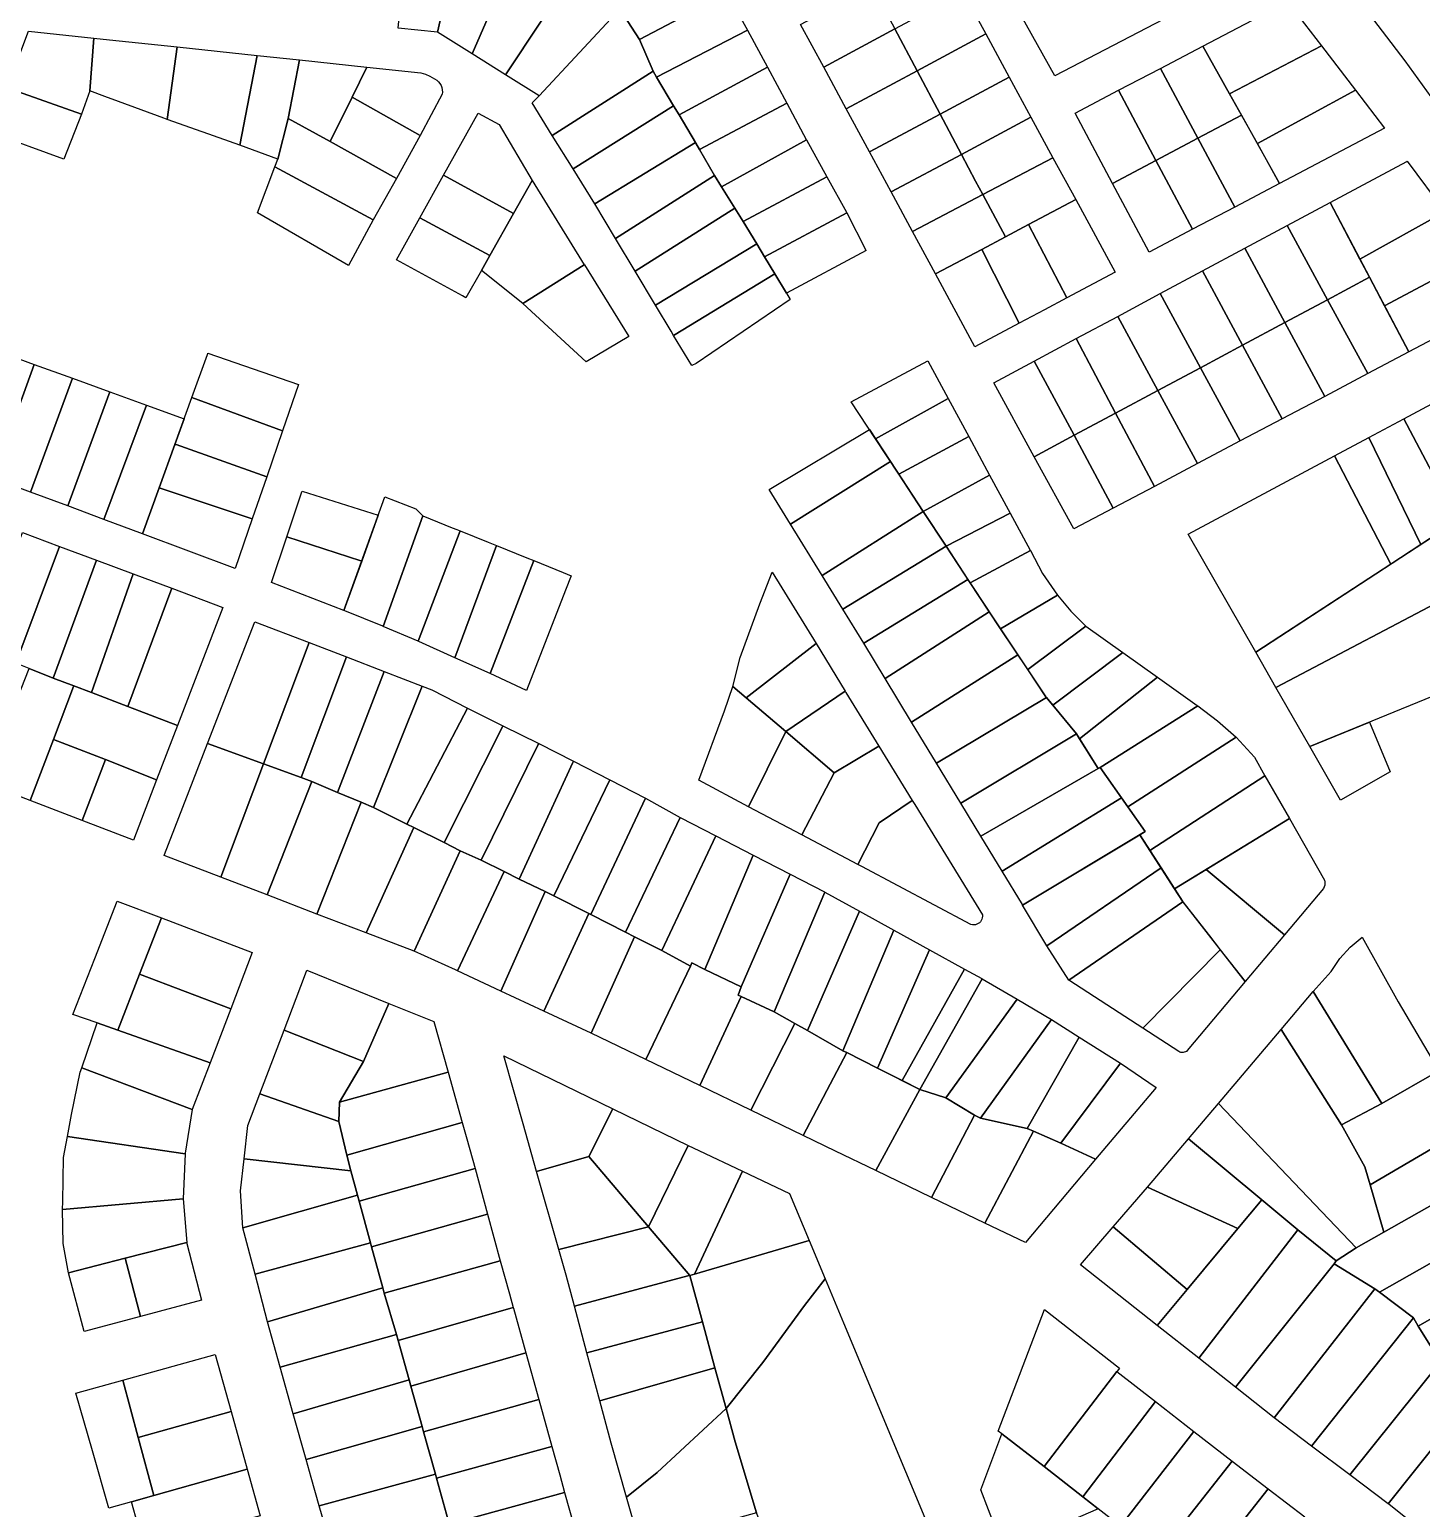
# Model space of a CAD drawing. Header units: millimetres. Extents: x 522658 to 553925, y 7796479 to 7820139.
# Drawn here: x 542445.3 to 542794.7, y 7802610.1 to 7802981.4 of the extents above; entities that cross this region are included whole.
import ezdxf

# ---------------------------------------------------------------- set-up
doc = ezdxf.new("R2010")
doc.units = ezdxf.units.MM
doc.layers.add('ZONA RESIDENCIAL 2 (ZR_2)', color=2, linetype='Continuous')

msp = doc.modelspace()

# ---------------------------------------------------------------- linework, layer by layer
at = {"layer": 'ZONA RESIDENCIAL 2 (ZR_2)'}
for points in [[(542847.17, 7802997.06), (542799.27, 7802961.56), (542790.58, 7802973.55), (542761.03, 7803012.28), (542761.33, 7803014.22), (542811.91, 7803044.44), (542847.17, 7802997.06)], [(542702.67, 7802969.77), (542682.47, 7803005.93), (542729.38, 7803031.14), (542755.15, 7802997.14), (542702.67, 7802969.77)], [(542537.79, 7802981.74), (542541, 7803014.66), (542543.35, 7803014.2), (542551.7, 7803012.57), (542554.67, 7803011.99), (542554.79, 7803011.94), (542547.67, 7802980.79), (542537.79, 7802981.74)], [(542547.67, 7802980.79), (542554.79, 7803011.94), (542557.91, 7803010.63), (542565.51, 7803007.44), (542569.62, 7803005.71), (542556.33, 7802975.34), (542547.67, 7802980.79)], [(542573.08, 7803003.73), (542576.51, 7803001.69), (542579.77, 7802999.39), (542582.61, 7802997.06), (542564.71, 7802970.07), (542556.33, 7802975.34), (542569.62, 7803005.71), (542573.08, 7803003.73)], [(542593.05, 7802987.02), (542615.08, 7803000.27), (542615.2, 7803000.07), (542620.41, 7802990.58), (542598.39, 7802978.97), (542593.45, 7802986.54), (542593.05, 7802987.02)], [(542564.71, 7802970.07), (542582.61, 7802997.06), (542586.21, 7802993.98), (542593.05, 7802987.02), (542593.45, 7802986.54), (542573.15, 7802964.76), (542564.71, 7802970.07)], [(542598.39, 7802978.97), (542620.42, 7802990.56), (542625.53, 7802981.24), (542602.65, 7802969.48), (542601.78, 7802970.99), (542598.39, 7802978.97)], [(542662.5, 7802981.6), (542644.62, 7802971.99), (542638.83, 7802982.69), (542656.81, 7802992.33), (542662.5, 7802981.6)], [(542662.5, 7802981.6), (542679.6, 7802990.78), (542685.29, 7802980.31), (542668.08, 7802971.08), (542662.5, 7802981.6)], [(542573.15, 7802964.76), (542593.45, 7802986.54), (542598.39, 7802978.97), (542601.78, 7802970.99), (542576.47, 7802954.86), (542571.41, 7802963.01), (542573.15, 7802964.76)], [(542769.58, 7802977.34), (542746.52, 7802965.29), (542739.84, 7802977.28), (542761.08, 7802988.42), (542769.58, 7802977.34)], [(542461.41, 7802979.28), (542460.37, 7802966.04), (542458.33, 7802960.2), (542439.66, 7802966.82), (542444.96, 7802981.03), (542461.41, 7802979.28)], [(542460.37, 7802966.04), (542461.41, 7802979.28), (542465.32, 7802978.87), (542482.35, 7802977.06), (542479.76, 7802958.87), (542478.98, 7802959.15), (542467.6, 7802963.4), (542464.18, 7802964.65), (542460.37, 7802966.04)], [(542630.49, 7802972.01), (542608.32, 7802960), (542606.95, 7802962.29), (542602.65, 7802969.48), (542625.53, 7802981.24), (542630.49, 7802972.01)], [(542644.62, 7802971.99), (542662.5, 7802981.6), (542668.08, 7802971.08), (542650.28, 7802961.53), (542644.62, 7802971.99)], [(542668.08, 7802971.08), (542685.29, 7802980.31), (542691.18, 7802969.47), (542673.85, 7802960.2), (542668.08, 7802971.08)], [(542502.39, 7802974.93), (542498.01, 7802952.39), (542488.82, 7802955.65), (542488.6, 7802955.73), (542479.76, 7802958.87), (542482.35, 7802977.06), (542502.39, 7802974.93)], [(542749.49, 7802959.96), (542738.56, 7802954.16), (542729.17, 7802971.68), (542739.84, 7802977.28), (542746.52, 7802965.29), (542749.49, 7802959.96)], [(542778.09, 7802966.24), (542753.49, 7802952.78), (542746.52, 7802965.29), (542769.58, 7802977.34), (542778.09, 7802966.24)], [(542512.99, 7802973.8), (542510.16, 7802959.09), (542507.55, 7802948.92), (542498.01, 7802952.39), (542502.39, 7802974.93), (542512.99, 7802973.8)], [(542520.73, 7802953.28), (542510.16, 7802959.09), (542512.99, 7802973.8), (542529.92, 7802972), (542526.22, 7802964.46), (542520.73, 7802953.28)], [(542543.45, 7802970.56), (542544.64, 7802970.26), (542545.77, 7802969.76), (542547.54, 7802968.71), (542547.95, 7802968.32), (542548.29, 7802967.87), (542548.56, 7802967.38), (542548.75, 7802966.85), (542548.87, 7802966.3), (542548.9, 7802965.74), (542548.84, 7802965.18), (542543.29, 7802954.82), (542526.22, 7802964.46), (542529.92, 7802972), (542543.45, 7802970.56)], [(542635.36, 7802962.95), (542613.45, 7802951.34), (542612.55, 7802952.93), (542612.47, 7802953.06), (542608.32, 7802960), (542630.49, 7802972.01), (542635.36, 7802962.95)], [(542738.56, 7802954.16), (542728.03, 7802948.57), (542718.66, 7802966.17), (542729.17, 7802971.68), (542738.56, 7802954.16)], [(542576.47, 7802954.86), (542601.78, 7802970.99), (542602.65, 7802969.48), (542606.95, 7802962.29), (542581.69, 7802946.45), (542576.47, 7802954.86)], [(542650.28, 7802961.53), (542668.08, 7802971.08), (542673.85, 7802960.2), (542656.13, 7802950.71), (542650.28, 7802961.53)], [(542673.85, 7802960.2), (542691.18, 7802969.47), (542696.66, 7802959.39), (542679.22, 7802950.08), (542673.85, 7802960.2)], [(542458.33, 7802960.2), (542453.9, 7802948.91), (542435.47, 7802955.56), (542439.66, 7802966.82), (542458.33, 7802960.2)], [(542543.29, 7802954.82), (542537.39, 7802943.99), (542520.73, 7802953.28), (542526.22, 7802964.46), (542543.29, 7802954.82)], [(542728.03, 7802948.57), (542717.14, 7802942.79), (542707.72, 7802960.44), (542718.66, 7802966.17), (542728.03, 7802948.57)], [(542753.49, 7802952.78), (542778.09, 7802966.24), (542785.42, 7802956.67), (542759.06, 7802942.78), (542753.49, 7802952.78)], [(542581.69, 7802946.45), (542606.95, 7802962.29), (542608.32, 7802960), (542612.47, 7802953.06), (542587.13, 7802937.67), (542581.69, 7802946.45)], [(542640.33, 7802953.71), (542618.93, 7802941.98), (542617.18, 7802944.79), (542613.45, 7802951.34), (542635.36, 7802962.95), (542640.26, 7802953.83), (542640.33, 7802953.71)], [(542531.54, 7802933.64), (542506.83, 7802947), (542507.55, 7802948.92), (542510.16, 7802959.09), (542520.73, 7802953.28), (542537.39, 7802943.99), (542531.54, 7802933.64)], [(542566.75, 7802935.22), (542549.2, 7802944.83), (542557.89, 7802960.43), (542563.13, 7802957.58), (542571.46, 7802943.54), (542566.75, 7802935.22)], [(542656.13, 7802950.71), (542673.85, 7802960.2), (542679.22, 7802950.08), (542661.57, 7802940.66), (542656.13, 7802950.71)], [(542679.22, 7802950.08), (542696.66, 7802959.39), (542702.17, 7802949.24), (542684.57, 7802940.02), (542682.77, 7802943.38), (542679.22, 7802950.08)], [(542738.56, 7802954.16), (542749.49, 7802959.96), (542759.06, 7802942.78), (542747.83, 7802936.87), (542738.56, 7802954.16)], [(542587.13, 7802937.67), (542612.47, 7802953.06), (542612.55, 7802952.93), (542613.45, 7802951.34), (542617.18, 7802944.79), (542592.32, 7802929.01), (542587.13, 7802937.67)], [(542645.44, 7802944.44), (542624.38, 7802933.21), (542622.27, 7802936.61), (542618.93, 7802941.98), (542640.33, 7802953.71), (542645.44, 7802944.44)], [(542747.83, 7802936.87), (542737.23, 7802931.29), (542728.03, 7802948.57), (542738.56, 7802954.16), (542747.83, 7802936.87)], [(542661.57, 7802940.66), (542679.22, 7802950.08), (542682.77, 7802943.38), (542684.57, 7802940.02), (542666.92, 7802930.76), (542661.57, 7802940.66)], [(542525.3, 7802922.17), (542502.51, 7802935.41), (542506.83, 7802947), (542531.54, 7802933.64), (542525.3, 7802922.17)], [(542696.06, 7802932.48), (542690.26, 7802929.4), (542684.57, 7802940.02), (542702.17, 7802949.24), (542707.88, 7802938.74), (542696.06, 7802932.48)], [(542737.23, 7802931.29), (542726.34, 7802925.55), (542717.14, 7802942.79), (542728.03, 7802948.57), (542737.23, 7802931.29)], [(542800.54, 7802935.64), (542779.25, 7802923.77), (542771.77, 7802938), (542791, 7802948.31), (542791.08, 7802948.35), (542800.54, 7802935.64)], [(542566.75, 7802935.22), (542560.83, 7802924.74), (542543.25, 7802934.15), (542549.2, 7802944.83), (542566.75, 7802935.22)], [(542560.83, 7802924.74), (542566.75, 7802935.22), (542571.46, 7802943.54), (542584.52, 7802922.39), (542569.13, 7802912.67), (542558.7, 7802920.97), (542560.83, 7802924.74)], [(542592.32, 7802929.01), (542617.18, 7802944.79), (542618.93, 7802941.98), (542622.27, 7802936.61), (542597.28, 7802920.74), (542592.32, 7802929.01)], [(542650.4, 7802935.42), (542629.8, 7802924.36), (542627.83, 7802927.66), (542624.38, 7802933.21), (542645.44, 7802944.44), (542650.32, 7802935.57), (542650.4, 7802935.42)], [(542684.28, 7802926.23), (542672.69, 7802920.09), (542666.92, 7802930.76), (542684.57, 7802940.02), (542690.26, 7802929.4), (542684.28, 7802926.23)], [(542705.68, 7802914.07), (542696.06, 7802932.48), (542707.88, 7802938.74), (542717.8, 7802920.49), (542705.68, 7802914.07)], [(542597.28, 7802920.74), (542622.27, 7802936.61), (542624.38, 7802933.21), (542627.83, 7802927.66), (542602.4, 7802912.19), (542597.28, 7802920.74)], [(542655.24, 7802925.99), (542635.25, 7802915.21), (542632.35, 7802920.08), (542629.8, 7802924.36), (542650.4, 7802935.42), (542655.21, 7802926.05), (542655.24, 7802925.99)], [(542771.09, 7802913.59), (542760.95, 7802932.2), (542771.77, 7802938), (542781.64, 7802919.23), (542771.09, 7802913.59)], [(542808.8, 7802924.54), (542785.41, 7802912.07), (542781.64, 7802919.23), (542779.25, 7802923.77), (542800.54, 7802935.64), (542808.8, 7802924.54)], [(542553.95, 7802914.54), (542537.37, 7802923.6), (542543.25, 7802934.15), (542560.83, 7802924.74), (542558.7, 7802920.97), (542554.8, 7802914.08), (542553.95, 7802914.54)], [(542690.26, 7802929.4), (542696.06, 7802932.48), (542705.68, 7802914.07), (542700.07, 7802911.09), (542693.66, 7802907.69), (542684.28, 7802926.23), (542690.26, 7802929.4)], [(542760.4, 7802907.87), (542750.34, 7802926.52), (542760.95, 7802932.2), (542771.09, 7802913.59), (542760.4, 7802907.87)], [(542632.35, 7802920.08), (542606.95, 7802904.62), (542606.31, 7802905.68), (542602.4, 7802912.19), (542627.83, 7802927.66), (542629.8, 7802924.36), (542632.35, 7802920.08)], [(542672.69, 7802920.09), (542684.28, 7802926.23), (542693.66, 7802907.69), (542682.57, 7802901.81), (542672.69, 7802920.09)], [(542749.79, 7802902.19), (542739.75, 7802920.84), (542750.34, 7802926.52), (542760.4, 7802907.87), (542749.79, 7802902.19)], [(542816.76, 7802913.86), (542791.49, 7802900.5), (542785.41, 7802912.07), (542808.8, 7802924.54), (542816.76, 7802913.86)], [(542569.13, 7802912.67), (542584.52, 7802922.39), (542584.56, 7802922.33), (542595.68, 7802904.34), (542585.01, 7802898), (542569.13, 7802912.67)], [(542606.95, 7802904.62), (542632.35, 7802920.08), (542635.25, 7802915.21), (542636.17, 7802913.67), (542612.58, 7802897.58), (542611.49, 7802897.05), (542606.95, 7802904.62)], [(542739.2, 7802896.53), (542729.08, 7802915.12), (542739.75, 7802920.84), (542749.79, 7802902.19), (542739.2, 7802896.53)], [(542781.19, 7802895.05), (542771.09, 7802913.59), (542781.64, 7802919.23), (542791.49, 7802900.5), (542781.19, 7802895.05)], [(542728.51, 7802890.81), (542718.44, 7802909.42), (542729.08, 7802915.12), (542739.2, 7802896.53), (542728.51, 7802890.81)], [(542770.39, 7802889.34), (542760.4, 7802907.87), (542771.09, 7802913.59), (542781.19, 7802895.05), (542770.39, 7802889.34)], [(542717.91, 7802885.14), (542708.01, 7802903.83), (542718.44, 7802909.42), (542728.51, 7802890.81), (542717.91, 7802885.14)], [(542759.74, 7802883.71), (542749.79, 7802902.19), (542760.4, 7802907.87), (542770.39, 7802889.34), (542759.74, 7802883.71)], [(542707.47, 7802879.56), (542697.47, 7802898.18), (542708.01, 7802903.83), (542717.91, 7802885.14), (542707.47, 7802879.56)], [(542749.21, 7802878.14), (542739.2, 7802896.53), (542749.79, 7802902.19), (542759.74, 7802883.71), (542749.21, 7802878.14)], [(542446.43, 7802897.37), (542436.04, 7802868.82), (542426.92, 7802872.22), (542431.04, 7802883.81), (542434.94, 7802894.8), (542437.06, 7802900.77), (542446.43, 7802897.37)], [(542456, 7802893.89), (542445.45, 7802865.31), (542436.04, 7802868.82), (542446.43, 7802897.37), (542456, 7802893.89)], [(542512.75, 7802892.31), (542508.75, 7802880.67), (542485.97, 7802889.01), (542489.89, 7802899.88), (542490.04, 7802900.16), (542512.75, 7802892.31)], [(542651.51, 7802888), (542670.79, 7802898.22), (542675.87, 7802888.82), (542657.63, 7802878.68), (542651.51, 7802888)], [(542707.47, 7802879.56), (542697.45, 7802874.19), (542687.31, 7802892.73), (542697.47, 7802898.18), (542707.47, 7802879.56)], [(542465.4, 7802890.48), (542454.84, 7802861.82), (542445.45, 7802865.31), (542456, 7802893.89), (542465.4, 7802890.48)], [(542738.45, 7802872.45), (542728.51, 7802890.81), (542739.2, 7802896.53), (542749.21, 7802878.14), (542738.45, 7802872.45)], [(542474.58, 7802887.15), (542463.88, 7802858.45), (542454.84, 7802861.82), (542465.4, 7802890.48), (542474.58, 7802887.15)], [(542727.65, 7802866.74), (542717.91, 7802885.14), (542728.51, 7802890.81), (542738.45, 7802872.45), (542727.65, 7802866.74)], [(542820.59, 7802869.13), (542803.76, 7802858.17), (542790.28, 7802883.71), (542807.92, 7802893.14), (542820.59, 7802869.13)], [(542484.06, 7802883.71), (542481.73, 7802877.27), (542477.8, 7802866.37), (542473.63, 7802854.82), (542463.88, 7802858.45), (542474.58, 7802887.15), (542484.06, 7802883.71)], [(542508.75, 7802880.67), (542504.79, 7802869.11), (542482.03, 7802877.22), (542481.73, 7802877.27), (542485.97, 7802889.01), (542508.75, 7802880.67)], [(542657.63, 7802878.68), (542675.87, 7802888.82), (542681.06, 7802879.22), (542663.48, 7802869.77), (542657.63, 7802878.68)], [(542717.3, 7802861.27), (542707.47, 7802879.56), (542717.91, 7802885.14), (542727.65, 7802866.74), (542717.3, 7802861.27)], [(542794.56, 7802852.18), (542781.45, 7802878.99), (542790.28, 7802883.71), (542803.76, 7802858.17), (542794.56, 7802852.18)], [(542630.93, 7802865.93), (542656.08, 7802881.04), (542661.39, 7802872.96), (542636.29, 7802857.23), (542630.93, 7802865.93)], [(542663.48, 7802869.77), (542681.06, 7802879.22), (542686.28, 7802869.57), (542669.6, 7802860.46), (542663.48, 7802869.77)], [(542717.3, 7802861.27), (542707.38, 7802856.04), (542697.45, 7802874.19), (542707.47, 7802879.56), (542717.3, 7802861.27)], [(542794.56, 7802852.18), (542786.98, 7802847.24), (542772.84, 7802874.39), (542781.45, 7802878.99), (542794.56, 7802852.18)], [(542504.79, 7802869.11), (542501.18, 7802858.62), (542477.8, 7802866.37), (542481.73, 7802877.27), (542482.03, 7802877.22), (542504.79, 7802869.11)], [(542636.29, 7802857.23), (542661.39, 7802872.96), (542669.6, 7802860.46), (542644.24, 7802844.34), (542636.29, 7802857.23)], [(542770.15, 7802836.27), (542753.07, 7802825.14), (542736.13, 7802854.77), (542772.84, 7802874.39), (542786.98, 7802847.24), (542770.15, 7802836.27)], [(542669.6, 7802860.46), (542686.28, 7802869.57), (542691.46, 7802860), (542675.36, 7802851.69), (542669.6, 7802860.46)], [(542501.18, 7802858.62), (542496.9, 7802846.16), (542473.63, 7802854.82), (542477.8, 7802866.37), (542501.18, 7802858.62)], [(542532.8, 7802859.55), (542528.64, 7802847.96), (542528.42, 7802848.03), (542509.84, 7802854.09), (542513.64, 7802865.36), (542513.7, 7802865.55), (542532.8, 7802859.55)], [(542524.18, 7802835.54), (542534.43, 7802864.1), (542542.23, 7802861.12), (542543.99, 7802859.32), (542533.99, 7802831.59), (542533.92, 7802831.62), (542524.39, 7802835.46), (542524.18, 7802835.54)], [(542644.24, 7802844.34), (542669.6, 7802860.46), (542675.36, 7802851.69), (542649.44, 7802835.89), (542644.24, 7802844.34)], [(542551.35, 7802856.35), (542552.48, 7802855.9), (542553.35, 7802855.55), (542542.78, 7802827.86), (542533.99, 7802831.59), (542543.99, 7802859.32), (542551.35, 7802856.35)], [(542675.36, 7802851.69), (542691.46, 7802860), (542696.46, 7802850.76), (542696.52, 7802850.62), (542681.36, 7802842.56), (542675.36, 7802851.69)], [(542452.74, 7802851.67), (542441.85, 7802822.36), (542433.98, 7802825.53), (542432.48, 7802826.06), (542432.5, 7802826.12), (542443.45, 7802855.14), (542452.74, 7802851.67)], [(542528.64, 7802847.96), (542524.18, 7802835.54), (542505.98, 7802842.63), (542509.84, 7802854.09), (542528.42, 7802848.03), (542528.64, 7802847.96)], [(542542.78, 7802827.86), (542553.35, 7802855.55), (542560.41, 7802852.71), (542562.48, 7802851.87), (542552.01, 7802823.72), (542542.96, 7802827.78), (542542.78, 7802827.86)], [(542804.54, 7802840.66), (542758.14, 7802816.27), (542753.07, 7802825.14), (542797.49, 7802854.08), (542804.54, 7802840.66)], [(542451.15, 7802818.62), (542445.15, 7802821.03), (542441.85, 7802822.36), (542452.74, 7802851.67), (542462.04, 7802848.21), (542451.15, 7802818.62)], [(542571.81, 7802848.11), (542560.92, 7802819.72), (542552.01, 7802823.72), (542562.48, 7802851.87), (542570.11, 7802848.8), (542571.81, 7802848.11)], [(542680.81, 7802843.39), (542654.71, 7802827.35), (542649.44, 7802835.89), (542675.36, 7802851.69), (542680.81, 7802843.39)], [(542681.36, 7802842.56), (542696.52, 7802850.62), (542699.59, 7802844.84), (542703.28, 7802839.43), (542689, 7802831), (542686.04, 7802835.44), (542681.36, 7802842.56)], [(542460.79, 7802814.95), (542456.36, 7802816.64), (542451.15, 7802818.62), (542462.04, 7802848.21), (542471.3, 7802844.75), (542460.79, 7802814.95)], [(542560.92, 7802819.72), (542571.81, 7802848.11), (542579.19, 7802845.14), (542581.21, 7802844.32), (542579.8, 7802840.68), (542570.02, 7802815.46), (542560.92, 7802819.72)], [(542469.96, 7802811.45), (542460.79, 7802814.95), (542471.3, 7802844.75), (542480.94, 7802841.16), (542469.96, 7802811.45)], [(542642.69, 7802827.27), (542625.17, 7802813.66), (542621.85, 7802816.46), (542623.65, 7802823.76), (542628.55, 7802837.29), (542631.66, 7802845.24), (542642.69, 7802827.27)], [(542686.17, 7802835.25), (542660.07, 7802818.52), (542654.71, 7802827.35), (542680.81, 7802843.39), (542686.04, 7802835.44), (542686.17, 7802835.25)], [(542482.38, 7802806.72), (542469.96, 7802811.45), (542480.94, 7802841.16), (542493.79, 7802836.37), (542482.38, 7802806.72)], [(542689, 7802831), (542703.28, 7802839.43), (542706.64, 7802835.42), (542710.33, 7802831.71), (542710.39, 7802831.66), (542695.86, 7802820.73), (542689, 7802831)], [(542758.14, 7802816.27), (542804.54, 7802840.66), (542814.82, 7802821.12), (542766.63, 7802801.42), (542758.14, 7802816.27)], [(542693.39, 7802824.44), (542666.7, 7802807.58), (542660.07, 7802818.52), (542686.17, 7802835.25), (542693.39, 7802824.44)], [(542515.43, 7802827.51), (542503.95, 7802797.07), (542489.94, 7802802.19), (542501.77, 7802832.73), (542515.43, 7802827.51)], [(542695.86, 7802820.73), (542710.39, 7802831.66), (542719.69, 7802825.04), (542702.13, 7802811.83), (542700.4, 7802813.94), (542695.86, 7802820.73)], [(542503.95, 7802797.07), (542515.43, 7802827.51), (542524.83, 7802823.92), (542513.41, 7802793.61), (542503.95, 7802797.07)], [(542625.17, 7802813.66), (542642.69, 7802827.27), (542650.04, 7802815.29), (542635.12, 7802805.18), (542625.17, 7802813.66)], [(542534.3, 7802820.26), (542522.53, 7802789.91), (542516.11, 7802792.62), (542513.41, 7802793.61), (542524.83, 7802823.92), (542534.3, 7802820.26)], [(542700.58, 7802813.72), (542672.96, 7802797.25), (542666.7, 7802807.58), (542693.39, 7802824.44), (542700.4, 7802813.94), (542700.58, 7802813.72)], [(542702.13, 7802811.83), (542719.69, 7802825.04), (542728.38, 7802818.85), (542708.83, 7802803.38), (542708.07, 7802804.61), (542702.13, 7802811.83)], [(542445.37, 7802787.84), (542433.76, 7802792.28), (542445.15, 7802821.03), (542451.15, 7802818.62), (542456.36, 7802816.64), (542456.32, 7802816.53), (542451.25, 7802803.23), (542445.37, 7802787.84)], [(542522.53, 7802789.91), (542534.3, 7802820.26), (542543.83, 7802816.58), (542531.62, 7802786.08), (542528.48, 7802787.47), (542522.53, 7802789.91)], [(542477.11, 7802793.03), (542464.34, 7802798.15), (542451.25, 7802803.23), (542456.32, 7802816.53), (542456.36, 7802816.64), (542460.79, 7802814.95), (542469.96, 7802811.45), (542482.38, 7802806.72), (542477.11, 7802793.03)], [(542555.16, 7802811.08), (542540, 7802781.91), (542531.62, 7802786.08), (542543.83, 7802816.58), (542546.27, 7802815.65), (542555.16, 7802811.08)], [(542635.12, 7802805.18), (542625.78, 7802786.31), (542613.28, 7802792.94), (542619.69, 7802810.42), (542621.85, 7802816.46), (542625.17, 7802813.66), (542635.12, 7802805.18)], [(542708.83, 7802803.38), (542728.38, 7802818.85), (542738.34, 7802811.76), (542738.55, 7802811.62), (542714, 7802796.18), (542713.49, 7802795.89), (542708.83, 7802803.38)], [(542635.12, 7802805.18), (542650.04, 7802815.29), (542650.21, 7802815.01), (542658.46, 7802801.55), (542647.26, 7802794.84), (542635.12, 7802805.18)], [(542708.05, 7802804.63), (542679.03, 7802787.24), (542672.96, 7802797.25), (542700.58, 7802813.72), (542708.05, 7802804.63)], [(542564.04, 7802806.51), (542549.33, 7802777.36), (542541.69, 7802781.08), (542540, 7802781.91), (542555.18, 7802811.07), (542564.1, 7802806.64), (542564.04, 7802806.51)], [(542748.13, 7802803.75), (542720.98, 7802786.26), (542714, 7802796.18), (542738.55, 7802811.62), (542743.52, 7802807.9), (542748.13, 7802803.75)], [(542572.95, 7802801.93), (542558.61, 7802772.86), (542553.35, 7802775.27), (542549.33, 7802777.36), (542564.04, 7802806.51), (542564.1, 7802806.64), (542573.07, 7802802.18), (542572.95, 7802801.93)], [(542625.78, 7802786.31), (542635.12, 7802805.18), (542647.26, 7802794.84), (542639.13, 7802779.24), (542625.78, 7802786.31)], [(542679.03, 7802787.24), (542708.05, 7802804.63), (542713.49, 7802795.89), (542684.08, 7802778.92), (542679.03, 7802787.24)], [(542786.83, 7802795.1), (542774.33, 7802787.94), (542766.63, 7802801.42), (542781.67, 7802807.57), (542786.83, 7802795.1)], [(542464.34, 7802798.15), (542458.48, 7802782.83), (542445.37, 7802787.84), (542451.25, 7802803.23), (542464.34, 7802798.15)], [(542503.95, 7802797.07), (542493.25, 7802768.63), (542479.03, 7802774.07), (542479.12, 7802774.3), (542489.94, 7802802.19), (542503.95, 7802797.07)], [(542581.67, 7802797.43), (542568.19, 7802768.12), (542564.42, 7802770.07), (542558.61, 7802772.86), (542572.95, 7802801.93), (542573.07, 7802802.18), (542581.8, 7802797.71), (542581.67, 7802797.43)], [(542666.87, 7802787.85), (542658.51, 7802782.28), (542653.2, 7802771.79), (542639.13, 7802779.24), (542647.26, 7802794.84), (542658.46, 7802801.55), (542666.87, 7802787.85)], [(542720.98, 7802786.26), (542748.13, 7802803.75), (542752.75, 7802798.74), (542755.4, 7802794.07), (542726.52, 7802775.36), (542724.02, 7802779.28), (542725.34, 7802780.07), (542720.98, 7802786.26)], [(542458.48, 7802782.83), (542464.34, 7802798.15), (542477.11, 7802793.03), (542471.31, 7802777.93), (542458.48, 7802782.83)], [(542590.9, 7802793.05), (542576.85, 7802763.94), (542574.72, 7802765.01), (542568.19, 7802768.12), (542581.67, 7802797.43), (542581.8, 7802797.71), (542590.9, 7802793.05)], [(542504.92, 7802764.15), (542493.25, 7802768.63), (542503.95, 7802797.07), (542513.41, 7802793.61), (542516.11, 7802792.62), (542504.92, 7802764.15)], [(542684.08, 7802778.92), (542713.49, 7802795.89), (542714, 7802796.18), (542719.4, 7802788.51), (542689.39, 7802770.16), (542684.08, 7802778.92)], [(542726.52, 7802775.36), (542755.4, 7802794.07), (542761.52, 7802783.32), (542732.71, 7802765.67), (542726.52, 7802775.36)], [(542528.48, 7802787.47), (542517.39, 7802759.37), (542504.92, 7802764.15), (542516.11, 7802792.62), (542522.53, 7802789.91), (542528.48, 7802787.47)], [(542576.85, 7802763.94), (542590.9, 7802793.05), (542599.86, 7802788.5), (542586.13, 7802759.25), (542585.64, 7802759.49), (542576.85, 7802763.94)], [(542541.69, 7802781.08), (542529.74, 7802754.64), (542517.39, 7802759.37), (542528.48, 7802787.47), (542531.62, 7802786.08), (542540, 7802781.91), (542541.69, 7802781.08)], [(542586.13, 7802759.25), (542599.86, 7802788.5), (542608.55, 7802783.61), (542594.87, 7802754.83), (542586.13, 7802759.25)], [(542653.2, 7802771.79), (542658.51, 7802782.28), (542666.87, 7802787.85), (542667.49, 7802786.84), (542684.45, 7802759.2), (542684.48, 7802758.83), (542684.44, 7802758.45), (542684.34, 7802758.09), (542684.18, 7802757.75), (542683.97, 7802757.44), (542683.7, 7802757.18), (542683.4, 7802756.96), (542683.06, 7802756.79), (542682.7, 7802756.68), (542682.33, 7802756.64), (542681.96, 7802756.66), (542681.59, 7802756.74), (542654.16, 7802771.28), (542653.2, 7802771.79)], [(542689.39, 7802770.16), (542719.4, 7802788.51), (542725.34, 7802780.07), (542694.56, 7802761.62), (542694.5, 7802761.73), (542689.39, 7802770.16)], [(542594.87, 7802754.83), (542608.55, 7802783.61), (542617.5, 7802779), (542603.96, 7802750.24), (542597.14, 7802753.68), (542594.87, 7802754.83)], [(542760.31, 7802754.14), (542740.65, 7802770.53), (542761.52, 7802783.32), (542770.31, 7802767.88), (542770.41, 7802767.46), (542770.44, 7802767.02), (542770.4, 7802766.59), (542770.28, 7802766.17), (542770.1, 7802765.78), (542760.31, 7802754.14)], [(542553.35, 7802775.27), (542541.81, 7802750.01), (542529.74, 7802754.64), (542541.69, 7802781.08), (542549.33, 7802777.36), (542553.35, 7802775.27)], [(542626.93, 7802774.15), (542614.8, 7802745.48), (542611.54, 7802747.15), (542611.15, 7802746.32), (542603.96, 7802750.24), (542617.5, 7802779), (542626.93, 7802774.15)], [(542729.32, 7802770.98), (542700.64, 7802751.37), (542694.56, 7802761.62), (542724.02, 7802779.28), (542729.32, 7802770.98)], [(542564.42, 7802770.07), (542552.69, 7802745.1), (542552.22, 7802745.32), (542541.81, 7802750.01), (542553.35, 7802775.27), (542558.61, 7802772.86), (542564.42, 7802770.07)], [(542614.8, 7802745.48), (542626.93, 7802774.15), (542636.23, 7802769.37), (542623.86, 7802741.06), (542614.8, 7802745.48)], [(542574.72, 7802765.01), (542563.53, 7802740.03), (542552.69, 7802745.1), (542564.42, 7802770.07), (542568.19, 7802768.12), (542574.72, 7802765.01)], [(542644.92, 7802764.89), (542632.21, 7802734.78), (542623.86, 7802738.67), (542623.11, 7802739.02), (542623.86, 7802741.06), (542636.23, 7802769.37), (542644.85, 7802764.93), (542644.92, 7802764.89)], [(542734.77, 7802762.47), (542706.12, 7802742.8), (542700.64, 7802751.37), (542729.32, 7802770.98), (542734.67, 7802762.6), (542734.77, 7802762.47)], [(542760.31, 7802754.14), (542750.44, 7802742.41), (542734.67, 7802762.6), (542732.71, 7802765.67), (542740.65, 7802770.53), (542760.31, 7802754.14)], [(542585.64, 7802759.49), (542574.38, 7802734.96), (542563.53, 7802740.03), (542574.72, 7802765.01), (542576.85, 7802763.94), (542585.64, 7802759.49)], [(542653.63, 7802760.08), (542640.52, 7802730.1), (542637.37, 7802731.88), (542632.21, 7802734.78), (542644.92, 7802764.89), (542653.63, 7802760.08)], [(542478.37, 7802758.38), (542472.86, 7802744.26), (542467.38, 7802730.21), (542462.24, 7802732.03), (542456.14, 7802734.18), (542461.62, 7802748.21), (542467.25, 7802762.62), (542478.37, 7802758.38)], [(542662.24, 7802755.33), (542649.46, 7802725.06), (542640.52, 7802730.1), (542653.63, 7802760.08), (542662.24, 7802755.33)], [(542744.18, 7802750.42), (542724.75, 7802730.71), (542715.72, 7802736.57), (542706.12, 7802742.8), (542734.77, 7802762.47), (542740.2, 7802755.52), (542741.49, 7802753.86), (542744.18, 7802750.42)], [(542495.76, 7802735.6), (542472.86, 7802744.26), (542478.37, 7802758.38), (542501.1, 7802749.7), (542495.76, 7802735.6)], [(542597.14, 7802753.68), (542586.23, 7802729.42), (542574.38, 7802734.96), (542585.64, 7802759.49), (542586.13, 7802759.25), (542594.87, 7802754.83), (542597.14, 7802753.68)], [(542586.23, 7802729.42), (542597.14, 7802753.68), (542603.96, 7802750.24), (542611.15, 7802746.32), (542599.93, 7802722.83), (542586.23, 7802729.42)], [(542671.2, 7802750.38), (542658.09, 7802720.7), (542650.4, 7802724.6), (542649.46, 7802725.06), (542662.24, 7802755.33), (542671.2, 7802750.38)], [(542799.05, 7802719.97), (542784.76, 7802711.78), (542767.53, 7802739.93), (542772, 7802744.92), (542774.16, 7802748.18), (542776.8, 7802751.08), (542779.84, 7802753.55), (542788.84, 7802737.36), (542799.05, 7802719.97)], [(542679.95, 7802745.54), (542664.32, 7802717.54), (542658.09, 7802720.7), (542671.2, 7802750.38), (542679.95, 7802745.54)], [(542724.75, 7802730.71), (542744.18, 7802750.42), (542750.44, 7802742.41), (542735.88, 7802725.09), (542735.66, 7802724.9), (542735.42, 7802724.75), (542735.15, 7802724.65), (542734.87, 7802724.59), (542734.58, 7802724.59), (542734.3, 7802724.63), (542734.02, 7802724.72), (542733.77, 7802724.86), (542724.75, 7802730.71)], [(542529.13, 7802722.32), (542509.17, 7802730.25), (542514.28, 7802743.7), (542514.87, 7802745.24), (542535.44, 7802736.95), (542529.13, 7802722.32)], [(542623.86, 7802738.67), (542613.49, 7802716.29), (542599.93, 7802722.83), (542611.15, 7802746.32), (542611.54, 7802747.15), (542614.8, 7802745.48), (542623.86, 7802741.06), (542623.11, 7802739.02), (542623.86, 7802738.67)], [(542684.38, 7802743.1), (542668.76, 7802715.3), (542664.32, 7802717.54), (542679.95, 7802745.54), (542684.3, 7802743.15), (542684.38, 7802743.1)], [(542495.76, 7802735.6), (542490.61, 7802722), (542467.38, 7802730.21), (542472.86, 7802744.26), (542495.76, 7802735.6)], [(542668.76, 7802715.3), (542684.38, 7802743.1), (542693.15, 7802737.99), (542675.3, 7802713.21), (542668.76, 7802715.3)], [(542637.37, 7802731.88), (542626.34, 7802710.1), (542613.49, 7802716.29), (542623.86, 7802738.67), (542632.21, 7802734.78), (542637.37, 7802731.88)], [(542675.3, 7802713.21), (542693.15, 7802737.99), (542701.84, 7802732.92), (542684.02, 7802708.1), (542682.45, 7802708.84), (542675.3, 7802713.21)], [(542784.76, 7802711.78), (542774.57, 7802706.42), (542759.44, 7802730.37), (542767.53, 7802739.93), (542784.76, 7802711.78)], [(542550.32, 7802719.64), (542523.04, 7802712.12), (542529.13, 7802722.32), (542535.44, 7802736.95), (542546.71, 7802732.4), (542550.32, 7802719.64)], [(542486.08, 7802710.32), (542458.36, 7802720.8), (542462.24, 7802732.03), (542467.38, 7802730.21), (542490.61, 7802722), (542486.08, 7802710.32)], [(542650.4, 7802724.6), (542639.47, 7802703.78), (542626.34, 7802710.1), (542637.37, 7802731.88), (542640.52, 7802730.1), (542649.46, 7802725.06), (542650.4, 7802724.6)], [(542708.79, 7802728.49), (542695.71, 7802705.53), (542684.02, 7802708.1), (542701.84, 7802732.92), (542708.79, 7802728.49)], [(542774.57, 7802706.42), (542780.46, 7802695.91), (542781.78, 7802691.35), (542785.22, 7802679.53), (542778.28, 7802675.6), (542743.73, 7802711.81), (542759.44, 7802730.37), (542774.57, 7802706.42)], [(542522.87, 7802707.25), (542503.09, 7802714.22), (542509.17, 7802730.25), (542529.13, 7802722.32), (542523.04, 7802712.12), (542522.87, 7802707.25)], [(542695.71, 7802705.53), (542708.79, 7802728.49), (542719.13, 7802721.9), (542704.13, 7802701.85), (542697.27, 7802704.82), (542695.71, 7802705.53)], [(542585.66, 7802698.51), (542572.54, 7802694.76), (542569.14, 7802706.7), (542564.28, 7802723.77), (542591.68, 7802710.48), (542585.66, 7802698.51)], [(542639.47, 7802703.78), (542650.4, 7802724.6), (542658.09, 7802720.7), (542668.76, 7802715.3), (542657.69, 7802694.99), (542647.58, 7802699.87), (542639.47, 7802703.78)], [(542486.08, 7802710.32), (542484.33, 7802699.36), (542484.32, 7802699.18), (542454.74, 7802703.49), (542455.75, 7802709.07), (542457.96, 7802719.64), (542458.36, 7802720.8), (542486.08, 7802710.32)], [(542553.88, 7802707.06), (542524.94, 7802698.86), (542522.87, 7802707.25), (542523.04, 7802712.12), (542550.32, 7802719.64), (542553.88, 7802707.06)], [(542712.89, 7802697.8), (542704.13, 7802701.85), (542719.13, 7802721.9), (542728.1, 7802715.83), (542712.89, 7802697.8)], [(542807.04, 7802706.2), (542781.78, 7802691.35), (542780.46, 7802695.91), (542774.57, 7802706.42), (542784.76, 7802711.78), (542799.05, 7802719.97), (542804.85, 7802710.11), (542807.04, 7802706.2)], [(542525.91, 7802694.92), (542499.11, 7802697.95), (542500.07, 7802706.27), (542503.09, 7802714.22), (542522.87, 7802707.25), (542524.94, 7802698.86), (542525.91, 7802694.92)], [(542682.45, 7802708.84), (542671.71, 7802688.24), (542657.69, 7802694.99), (542668.76, 7802715.3), (542675.3, 7802713.21), (542682.45, 7802708.84)], [(542763.67, 7802680.07), (542754.63, 7802687.58), (542736.19, 7802702.91), (542743.73, 7802711.81), (542778.28, 7802675.6), (542773.28, 7802672.27), (542763.67, 7802680.07)], [(542610.61, 7802701.3), (542600.66, 7802680.83), (542585.66, 7802698.51), (542591.68, 7802710.48), (542610.61, 7802701.3)], [(542671.71, 7802688.24), (542682.45, 7802708.84), (542684.02, 7802708.1), (542695.71, 7802705.53), (542697.27, 7802704.82), (542685.08, 7802681.8), (542671.71, 7802688.24)], [(542557.09, 7802695.51), (542527.98, 7802687.3), (542527.57, 7802688.82), (542525.91, 7802694.92), (542524.94, 7802698.86), (542553.88, 7802707.06), (542555.06, 7802702.9), (542557.09, 7802695.51)], [(542685.08, 7802681.8), (542697.27, 7802704.82), (542704.13, 7802701.85), (542712.89, 7802697.8), (542695.25, 7802676.9), (542685.08, 7802681.8)], [(542781.78, 7802691.35), (542807.04, 7802706.2), (542813.15, 7802695.33), (542785.22, 7802679.53), (542781.78, 7802691.35)], [(542484.32, 7802699.18), (542483.78, 7802687.91), (542453.53, 7802685.21), (542453.57, 7802687.2), (542453.79, 7802698.22), (542454.74, 7802703.49), (542484.32, 7802699.18)], [(542600.66, 7802680.83), (542610.61, 7802701.3), (542613.29, 7802700), (542624.22, 7802694.81), (542612.17, 7802668.97), (542611, 7802668.64), (542600.66, 7802680.83)], [(542748.61, 7802680.38), (542725.91, 7802690.77), (542736.19, 7802702.91), (542754.63, 7802687.58), (542748.61, 7802680.38)], [(542527.57, 7802688.82), (542498.81, 7802680.55), (542498.18, 7802689.9), (542499.11, 7802697.95), (542525.91, 7802694.92), (542527.57, 7802688.82)], [(542600.66, 7802680.83), (542578.13, 7802675.15), (542572.54, 7802694.76), (542585.66, 7802698.51), (542600.66, 7802680.83)], [(542560.24, 7802684.02), (542531.12, 7802675.78), (542530.83, 7802676.86), (542527.98, 7802687.3), (542557.09, 7802695.51), (542560.24, 7802684.02)], [(542612.17, 7802668.97), (542624.22, 7802694.81), (542636, 7802689.21), (542640.95, 7802677.42), (542612.17, 7802668.97)], [(542819.33, 7802684.36), (542784.11, 7802664.44), (542783.01, 7802665.26), (542772.75, 7802671.55), (542773.28, 7802672.27), (542778.28, 7802675.6), (542785.22, 7802679.53), (542813.15, 7802695.33), (542819.33, 7802684.36)], [(542748.61, 7802680.38), (542735.86, 7802665.14), (542717.31, 7802680.83), (542725.91, 7802690.77), (542748.61, 7802680.38)], [(542453.53, 7802685.21), (542483.78, 7802687.91), (542484.71, 7802676.9), (542469.22, 7802672.95), (542455.01, 7802669.33), (542453.68, 7802676.63), (542453.53, 7802685.21)], [(542530.83, 7802676.86), (542501.86, 7802668.98), (542498.81, 7802680.55), (542527.57, 7802688.82), (542527.98, 7802687.3), (542530.83, 7802676.86)], [(542735.86, 7802665.14), (542748.61, 7802680.38), (542754.63, 7802687.58), (542763.67, 7802680.07), (542738.79, 7802647.83), (542728.31, 7802656.11), (542735.86, 7802665.14)], [(542563.44, 7802672.33), (542534.27, 7802664.22), (542533.91, 7802665.53), (542531.12, 7802675.78), (542560.24, 7802684.02), (542563.44, 7802672.33)], [(542784.11, 7802664.44), (542819.33, 7802684.36), (542825.22, 7802673.93), (542793.86, 7802655.91), (542792.68, 7802657.99), (542784.11, 7802664.44)], [(542578.13, 7802675.15), (542600.66, 7802680.83), (542611, 7802668.64), (542610.52, 7802668.5), (542582.05, 7802660.92), (542579.97, 7802668.68), (542578.13, 7802675.15)], [(542735.86, 7802665.14), (542728.31, 7802656.11), (542709.08, 7802671.31), (542717.31, 7802680.83), (542735.86, 7802665.14)], [(542738.79, 7802647.83), (542763.67, 7802680.07), (542773.28, 7802672.27), (542772.75, 7802671.55), (542748, 7802640.55), (542738.79, 7802647.83)], [(542473.11, 7802658.36), (542469.22, 7802672.95), (542484.71, 7802676.9), (542484.73, 7802676.66), (542488.39, 7802662.46), (542473.11, 7802658.36)], [(542533.91, 7802665.53), (542505.01, 7802656.99), (542501.86, 7802668.98), (542530.83, 7802676.86), (542531.12, 7802675.78), (542533.91, 7802665.53)], [(542645, 7802667.76), (542639.82, 7802661.12), (542629.33, 7802646.79), (542620.11, 7802635.25), (542617.31, 7802645.41), (542614.17, 7802656.98), (542611, 7802668.64), (542612.17, 7802668.97), (542640.95, 7802677.42), (542645, 7802667.76)], [(542473.11, 7802658.36), (542458.95, 7802654.55), (542455.01, 7802669.33), (542469.22, 7802672.95), (542473.11, 7802658.36)], [(542566.66, 7802660.61), (542537.78, 7802652.33), (542537.34, 7802653.83), (542534.27, 7802664.22), (542563.44, 7802672.33), (542565.72, 7802664.01), (542566.66, 7802660.61)], [(542748, 7802640.55), (542772.75, 7802671.55), (542783.01, 7802665.26), (542757.68, 7802632.89), (542748, 7802640.55)], [(542799.48, 7802646.91), (542793.86, 7802655.91), (542825.22, 7802673.93), (542831.12, 7802663.66), (542800.32, 7802645.69), (542799.48, 7802646.91)], [(542614.17, 7802656.98), (542585.19, 7802649.18), (542582.05, 7802660.92), (542610.52, 7802668.5), (542611, 7802668.64), (542614.17, 7802656.98)], [(542654.54, 7802541.87), (542650.04, 7802553.14), (542645.69, 7802564.04), (542645.44, 7802564.67), (542641.19, 7802575.3), (542636.62, 7802586.67), (542632.07, 7802597.98), (542627.78, 7802609.06), (542622.43, 7802626.85), (542620.11, 7802635.25), (542629.33, 7802646.79), (542639.82, 7802661.12), (542645, 7802667.76), (542649.62, 7802656.75), (542688.49, 7802563.39), (542694.26, 7802549.41), (542705.05, 7802524), (542672.72, 7802506.03), (542669.28, 7802504.12), (542658.79, 7802530.58), (542654.54, 7802541.87)], [(542537.34, 7802653.83), (542508.2, 7802645.58), (542505.01, 7802656.99), (542533.91, 7802665.53), (542534.27, 7802664.22), (542537.34, 7802653.83)], [(542784.11, 7802664.44), (542792.68, 7802657.99), (542767.12, 7802625.78), (542757.68, 7802632.89), (542783.01, 7802665.26), (542784.11, 7802664.44)], [(542537.78, 7802652.33), (542566.66, 7802660.61), (542566.71, 7802660.45), (542569.83, 7802649.22), (542540.98, 7802640.81), (542540.54, 7802642.39), (542537.78, 7802652.33)], [(542718.23, 7802644.51), (542699.95, 7802620.64), (542689.36, 7802628.88), (542688.4, 7802629.52), (542700.04, 7802660.1), (542718.87, 7802645.32), (542718.67, 7802645.07), (542718.23, 7802644.51)], [(542617.31, 7802645.41), (542588.4, 7802637.19), (542585.19, 7802649.18), (542614.17, 7802656.98), (542617.31, 7802645.41)], [(542793.86, 7802655.91), (542799.48, 7802646.91), (542776.67, 7802618.58), (542767.12, 7802625.78), (542792.68, 7802657.99), (542793.86, 7802655.91)], [(542540.54, 7802642.39), (542511.46, 7802633.91), (542508.2, 7802645.58), (542537.34, 7802653.83), (542537.78, 7802652.33), (542540.54, 7802642.39)], [(542495.85, 7802634.5), (542472.54, 7802627.99), (542468.64, 7802642.38), (542491.87, 7802648.82), (542495.85, 7802634.5)], [(542573.09, 7802637.49), (542544.16, 7802629.39), (542543.78, 7802630.73), (542540.98, 7802640.81), (542569.83, 7802649.22), (542573.09, 7802637.49)], [(542620.11, 7802635.25), (542602.83, 7802619.15), (542595.13, 7802612.97), (542591.26, 7802626.51), (542588.4, 7802637.19), (542617.31, 7802645.41), (542620.11, 7802635.25)], [(542800.32, 7802645.69), (542806.81, 7802636.99), (542786.29, 7802611.33), (542776.67, 7802618.58), (542799.48, 7802646.91), (542800.32, 7802645.69)], [(542476.49, 7802613.41), (542470.87, 7802611.82), (542465.12, 7802610.21), (542461.02, 7802624.64), (542456.91, 7802639.12), (542468.64, 7802642.38), (542472.54, 7802627.99), (542476.49, 7802613.41)], [(542543.78, 7802630.73), (542514.68, 7802622.4), (542511.46, 7802633.91), (542540.54, 7802642.39), (542540.98, 7802640.81), (542543.78, 7802630.73)], [(542727.95, 7802636.95), (542709.67, 7802613.08), (542699.95, 7802620.64), (542718.23, 7802644.51), (542727.95, 7802636.95)], [(542576.38, 7802625.66), (542547.39, 7802617.76), (542547.13, 7802618.72), (542544.16, 7802629.39), (542573.09, 7802637.49), (542576.38, 7802625.66)], [(542472.54, 7802627.99), (542495.85, 7802634.5), (542499.89, 7802619.98), (542476.49, 7802613.41), (542472.54, 7802627.99)], [(542595.13, 7802612.97), (542602.83, 7802619.15), (542620.11, 7802635.25), (542622.43, 7802626.85), (542627.78, 7802609.06), (542598.57, 7802600.93), (542595.13, 7802612.97)], [(542737.53, 7802629.49), (542719.17, 7802605.69), (542713.52, 7802610.08), (542709.67, 7802613.08), (542727.95, 7802636.95), (542737.53, 7802629.49)], [(542798.8, 7802606.15), (542796.48, 7802603.25), (542795.89, 7802603.72), (542786.49, 7802611.18), (542786.29, 7802611.33), (542806.81, 7802636.99), (542816.28, 7802629.22), (542816.86, 7802628.74), (542804.54, 7802613.33), (542798.8, 7802606.15)], [(542547.13, 7802618.72), (542517.99, 7802610.78), (542515.94, 7802617.91), (542514.68, 7802622.4), (542543.78, 7802630.73), (542544.16, 7802629.39), (542547.13, 7802618.72)], [(542713.52, 7802610.08), (542689.82, 7802599.78), (542684.06, 7802614.81), (542689.36, 7802628.88), (542699.95, 7802620.64), (542709.67, 7802613.08), (542713.52, 7802610.08)], [(542747.17, 7802621.99), (542728.57, 7802598.37), (542724.73, 7802601.36), (542719.17, 7802605.69), (542737.53, 7802629.49), (542747.17, 7802621.99)], [(542579.59, 7802614.12), (542550.61, 7802606.17), (542550.33, 7802607.18), (542547.39, 7802617.76), (542576.38, 7802625.66), (542578.35, 7802618.58), (542579.59, 7802614.12)], [(542473.99, 7802600.39), (542470.87, 7802611.82), (542476.49, 7802613.41), (542499.89, 7802619.98), (542503.14, 7802608.31), (542473.99, 7802600.39)], [(542756.23, 7802615.07), (542737.57, 7802591.37), (542736.18, 7802592.45), (542728.57, 7802598.37), (542747.17, 7802621.99), (542756.23, 7802615.07)], [(542550.33, 7802607.18), (542521.3, 7802599.27), (542517.99, 7802610.78), (542547.13, 7802618.72), (542547.39, 7802617.76), (542550.33, 7802607.18)], [(542550.61, 7802606.17), (542579.59, 7802614.12), (542582.95, 7802601.97), (542553.76, 7802594.54), (542553.47, 7802595.6), (542550.61, 7802606.17)], [(542765.44, 7802608.04), (542747.2, 7802584.1), (542746.61, 7802584.54), (542737.57, 7802591.37), (542756.23, 7802615.07), (542765.44, 7802608.04)]]:
    msp.add_lwpolyline(points, close=True, dxfattribs=at)

doc.saveas('drawing.dxf')
